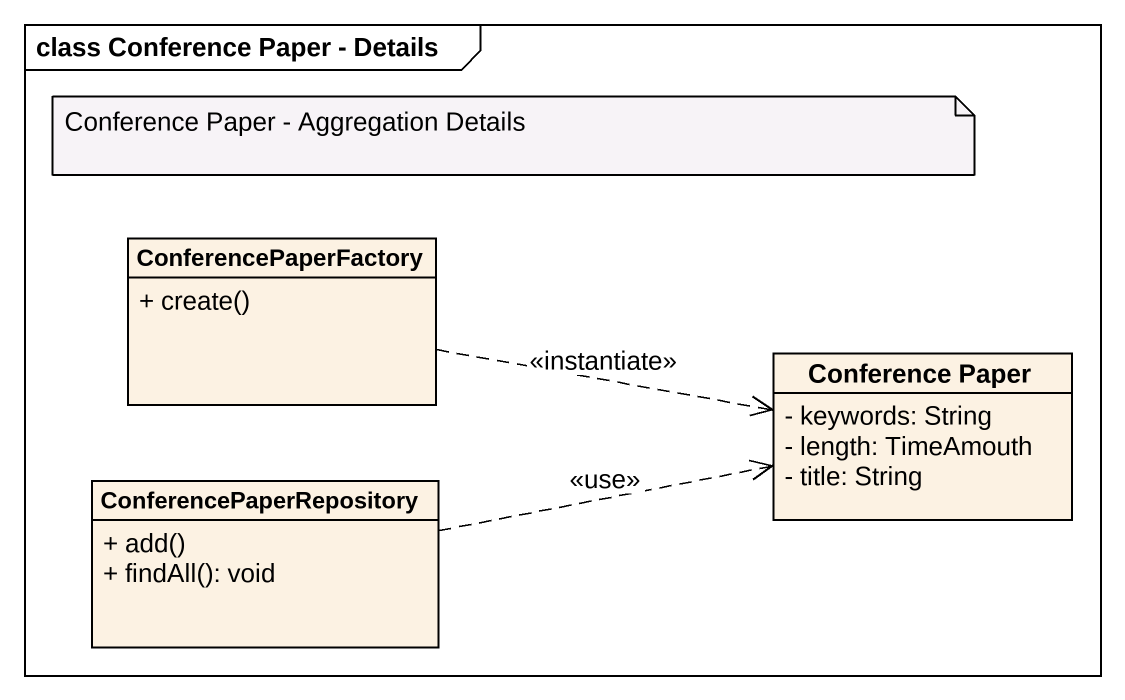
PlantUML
@startuml
mainframe class Conference Paper - Details
hide circle
hide empty members
skinparam classAttributeIconSize 0
class ConferencePaperFactory {
  + create()
}
class "Conference Paper" as Conference_Paper {
  - keywords: String
  - length: TimeAmouth
  - title: String
}
class ConferencePaperRepository {
  + add()
  + findAll(): void
}
ConferencePaperFactory .right.> Conference_Paper : <<instantiate>>
ConferencePaperRepository .right.> Conference_Paper : <<use>>
note as N1
  Conference Paper - Aggregation Details
end note
@enduml
